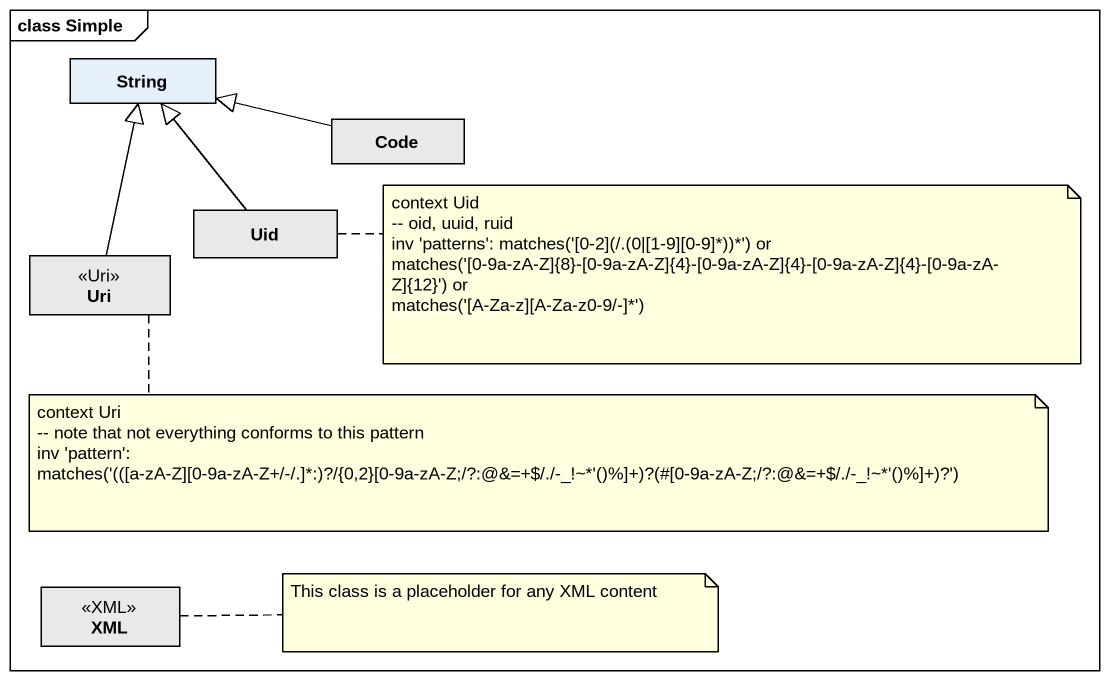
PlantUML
@startuml
mainframe class Simple
hide circle
hide empty members
class String
class Code #E9E9E9
class Uri <<Uri>> #E9E9E9
class Uid #E9E9E9
class XML <<XML>> #E9E9E9
Code -left-|> String
Uri -up-|> String
Uid -up-|> String
note right of Uid
  context Uid
  ~-- oid, uuid, ruid
  inv 'patterns': matches('[0-2](/.(0|[1-9][0-9]*))*') or
  matches('[0-9a-zA-Z]{8}-[0-9a-zA-Z]{4}-[0-9a-zA-Z]{4}-[0-9a-zA-Z]{4}-[0-9a-zA-Z]{12}') or
  matches('[A-Za-z][A-Za-z0-9/-]*')
end note
note right of Uri
  context Uri
  ~-- note that not everything conforms to this pattern
  inv 'pattern': matches('(([a-zA-Z][0-9a-zA-Z+/-/.]*:)?/{0,2}[0-9a-zA-Z;/?:@&=+$/./-_!~*'()%]+)?(#[0-9a-zA-Z;/?:@&=+$/./-_!~*'()%]+)?')
end note
note right of XML : This class is a placeholder for any XML content
@enduml
